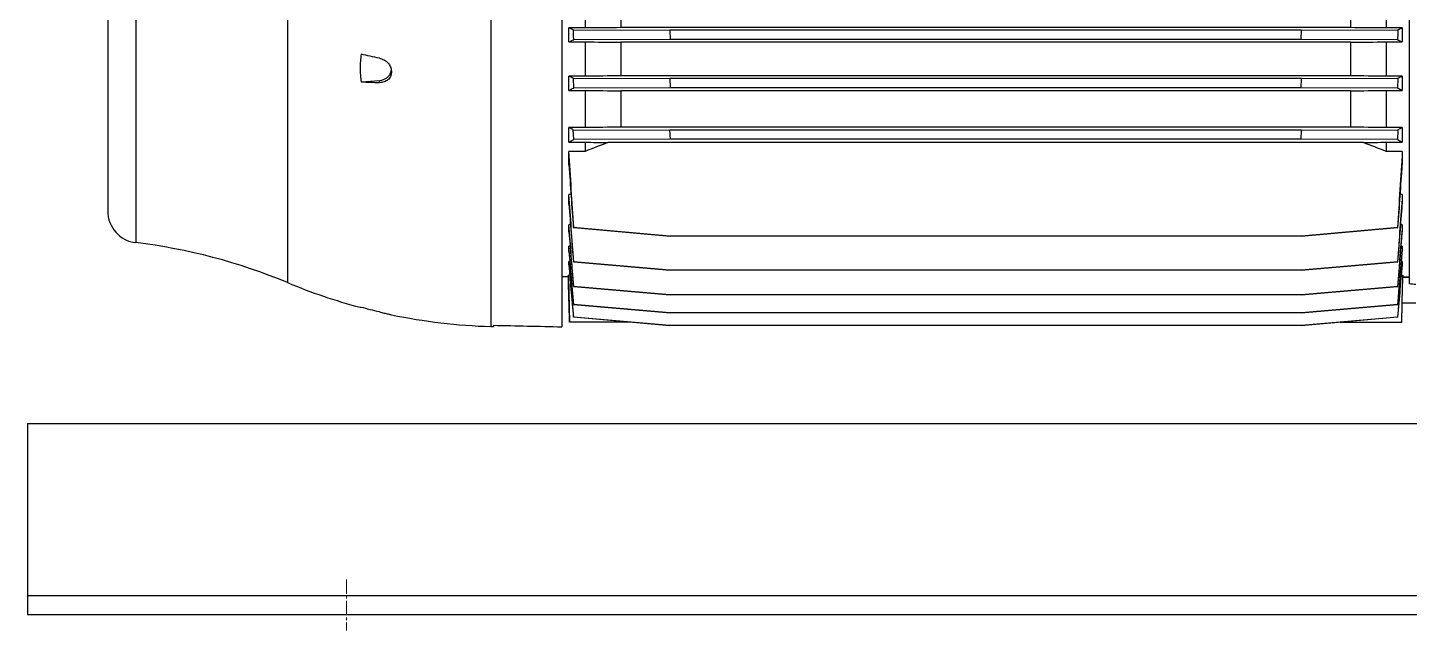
# Model space of a CAD drawing. Header units: millimetres. Extents: x -156567 to -12272, y -164292 to 1094.
# Drawn here: x -156567.1 to -156133.6, y -164292.5 to -164103.2 of the extents above; entities that cross this region are included whole.
import ezdxf

# ---------------------------------------------------------------- set-up
doc = ezdxf.new("R2010")
doc.units = ezdxf.units.MM
doc.header["$LTSCALE"] = 6
doc.header["$MEASUREMENT"] = 0
doc.linetypes.add('CENTER2', pattern=[1.125, 0.75, -0.125, 0.125, -0.125])
doc.layers.add('centre', color=7, linetype='CENTER2', lineweight=5)

# ---------------------------------------------------------------- blocks, each defined once
blk = doc.blocks.new('WEG W22 SIDE 1')
for p, q in [((-473, 143.35), (-473, -141.62)), ((-520.6, 130.79), (-520.6, -129.06)), ((-529.4, 120.86), (-529.4, -119.14)), ((-121, -142.05), (-121, -8.8)), ((-409.21, -21.37), (-409.21, -155.41)), ((-386.9, -25.52), (-386.9, -155.48)), ((-379.61, -51.41), (-379.61, -61.68)), ((-368.41, -51.52), (-368.41, -61.57)), ((-139.49, -51.52), (-139.49, -61.57)), ((-128.29, -51.41), (-128.29, -61.68)), ((-379.61, -61.68), (-384.69, -61.68)), ((-384.69, -66.04), (-384.69, -61.68)), ((-383.3, -62.28), (-353.07, -62.38)), ((-139.49, -61.57), (-368.41, -61.57)), ((-154.84, -62.38), (-353.07, -62.38)), ((-353.07, -62.38), (-352.96, -65.27)), ((-154.94, -65.27), (-154.83, -62.38)), ((-154.83, -62.38), (-124.6, -62.28)), ((-123.21, -61.68), (-128.29, -61.68)), ((-123.21, -61.68), (-123.21, -66.04)), ((-384.69, -66.04), (-379.61, -66.04)), ((-352.96, -65.27), (-383.19, -65.37)), ((-379.61, -66.04), (-379.61, -76.83)), ((-139.49, -66.16), (-368.41, -66.16)), ((-368.41, -66.16), (-368.41, -76.7)), ((-154.94, -65.27), (-352.96, -65.27)), ((-124.71, -65.37), (-154.94, -65.27)), ((-139.49, -66.16), (-139.49, -76.7)), ((-128.29, -66.04), (-123.21, -66.04)), ((-128.29, -66.04), (-128.29, -76.83)), ((-440.4, -75.24), (-440.4, -75.61)), ((-379.61, -76.83), (-384.69, -76.83)), ((-384.69, -81.28), (-384.69, -76.83)), ((-383.18, -80.54), (-383.31, -77.46)), ((-383.31, -77.46), (-353.08, -77.55)), ((-139.49, -76.7), (-368.41, -76.7)), ((-353.08, -77.55), (-352.95, -80.45)), ((-154.83, -77.55), (-353.08, -77.55)), ((-154.95, -80.45), (-154.82, -77.55)), ((-154.82, -77.55), (-124.59, -77.46)), ((-123.21, -76.83), (-128.29, -76.83)), ((-124.59, -77.46), (-124.72, -80.54)), ((-123.21, -76.83), (-123.21, -81.28)), ((-449.88, -78.59), (-444.16, -78.14)), ((-444.16, -78.79), (-444.16, -78.14)), ((-384.69, -81.28), (-379.61, -81.28)), ((-352.95, -80.45), (-383.18, -80.54)), ((-379.61, -81.28), (-379.61, -92.95)), ((-139.49, -81.41), (-368.41, -81.41)), ((-368.41, -81.41), (-368.41, -92.81)), ((-154.95, -80.45), (-352.95, -80.45)), ((-124.72, -80.54), (-154.95, -80.45)), ((-139.49, -81.41), (-139.49, -92.81)), ((-128.29, -81.28), (-128.29, -92.95)), ((-128.29, -81.28), (-123.21, -81.28)), ((-379.61, -92.95), (-384.69, -92.95)), ((-384.69, -97.55), (-384.69, -92.95)), ((-383.16, -96.72), (-383.32, -93.63)), ((-383.32, -93.63), (-353.09, -93.72)), ((-139.49, -92.81), (-368.41, -92.81)), ((-353.09, -93.72), (-352.93, -96.62)), ((-154.82, -93.72), (-353.09, -93.72)), ((-154.97, -96.62), (-154.81, -93.72)), ((-154.81, -93.72), (-124.58, -93.63)), ((-123.21, -92.95), (-128.29, -92.95)), ((-124.58, -93.63), (-124.74, -96.72)), ((-123.21, -92.95), (-123.21, -97.55)), ((-384.69, -97.55), (-379.61, -97.55)), ((-352.93, -96.62), (-383.16, -96.72)), ((-379.61, -97.55), (-379.61, -100.42)), ((-135.41, -97.65), (-372.49, -97.65)), ((-154.97, -96.62), (-352.93, -96.62)), ((-124.74, -96.72), (-154.97, -96.62)), ((-128.29, -97.55), (-128.29, -100.42)), ((-128.29, -97.55), (-123.21, -97.55)), ((-379.61, -100.42), (-384.69, -100.42)), ((-384.69, -104.69), (-384.69, -100.42)), ((-123.21, -100.42), (-128.29, -100.42)), ((-123.21, -100.42), (-123.21, -104.69)), ((-384.04, -113.99), (-384.69, -113.99)), ((-384.69, -117.04), (-384.69, -113.99)), ((-123.21, -113.99), (-123.86, -113.99)), ((-123.21, -113.99), (-123.21, -117.04)), ((-384.2, -123.44), (-384.69, -123.44)), ((-384.69, -125.68), (-384.69, -123.44)), ((-383.32, -124.35), (-383.16, -124.32)), ((-353.09, -126.99), (-383.32, -124.35)), ((-383.16, -124.32), (-352.93, -126.99)), ((-154.97, -126.99), (-124.74, -124.32)), ((-124.58, -124.35), (-154.81, -126.99)), ((-124.74, -124.32), (-124.58, -124.35)), ((-123.21, -123.44), (-123.7, -123.44)), ((-123.21, -123.44), (-123.21, -125.68)), ((-154.97, -126.99), (-352.93, -126.99)), ((-384.32, -130.22), (-384.69, -130.22)), ((-384.69, -131.84), (-384.69, -130.22)), ((-123.21, -130.22), (-123.58, -130.22)), ((-123.21, -130.22), (-123.21, -131.84)), ((-384.42, -134.98), (-384.69, -134.98)), ((-384.69, -136.08), (-384.69, -134.98)), ((-383.31, -135.11), (-383.18, -135.09)), ((-353.08, -137.75), (-383.31, -135.11)), ((-383.18, -135.09), (-352.95, -137.75)), ((-154.95, -137.75), (-352.95, -137.75)), ((-154.95, -137.75), (-124.72, -135.09)), ((-124.59, -135.11), (-154.82, -137.75)), ((-124.72, -135.09), (-124.59, -135.11)), ((-123.21, -134.98), (-123.48, -134.98)), ((-123.21, -134.98), (-123.21, -136.08)), ((-384.87, -139.85), (-386.9, -139.85)), ((-384.88, -139.85), (-384.5, -154)), ((-384.42, -139.25), (-384.87, -139.25)), ((-384.87, -139.85), (-384.87, -139.25)), ((-353.07, -145.49), (-383.3, -142.85)), ((-383.19, -142.83), (-352.96, -145.49)), ((-154.94, -145.49), (-124.71, -142.83)), ((-124.6, -142.85), (-154.83, -145.49)), ((-123.48, -139.25), (-123.03, -139.25)), ((-123.03, -139.25), (-123.03, -139.85)), ((-123.03, -140), (-123.02, -139.85)), ((-123.03, -139.85), (-121, -139.85)), ((-121, -140), (-123.03, -140)), ((-154.94, -145.49), (-352.96, -145.49)), ((-440.4, -151.71), (-440.4, -151.71)), ((-353.06, -151.11), (-383.29, -148.47)), ((-383.21, -148.45), (-352.98, -151.11)), ((-154.92, -151.11), (-352.98, -151.11)), ((-154.92, -151.11), (-124.69, -148.45)), ((-124.61, -148.47), (-154.84, -151.11)), ((-123.4, -154), (-123.24, -148)), ((-123.24, -148), (-119, -148)), ((-409.21, -155.41), (-408.4, -155.43)), ((-408.4, -155), (-408.4, -155.43)), ((-365.23, -154), (-384.5, -154)), ((-353.05, -155.06), (-383.28, -152.42)), ((-383.22, -152.41), (-352.99, -155.06)), ((-154.91, -155.06), (-352.99, -155.06)), ((-154.91, -155.06), (-124.68, -152.41)), ((-124.62, -152.42), (-154.85, -155.06)), ((-142.67, -154), (-123.4, -154))]:
    blk.add_line(p, q)
at = {"flags": 128}
for points in [[(-440.4, -151.71), (-440.4, -151.71), (-440.4, -151.71), (-440.4, -151.72), (-440.39, -151.72), (-440.39, -151.72), (-440.39, -151.72), (-440.39, -151.72), (-440.39, -151.72)], [(-440.39, -151.72), (-440.39, -151.72), (-440.38, -151.72), (-440.38, -151.72), (-440.38, -151.72), (-440.37, -151.72), (-440.37, -151.72), (-440.37, -151.72), (-440.36, -151.72)]]:
    blk.add_lwpolyline(points, dxfattribs=at)
for centre, radius, start, end in [((-519.4, -119.14), 10, 180, 263.0815), ((-542.29, -307.75), 180, 67.3604, 83.0815), ((-403.71, 24.51), 180, 247.3604, 255.0249), ((-403.71, 24.51), 180, 258.251, 268.25)]:
    blk.add_arc(centre, radius, start, end)
for centre, major_axis, ratio, start_param, end_param in [((-444.6, -74.52), (4.2, -0.22), 0.865433, 4.862309, 6.328386), ((-56.6, 0.86), (1589.33, 0), 0.100566, 4.489188, 4.503039)]:
    blk.add_ellipse(centre, major_axis=major_axis, ratio=ratio, start_param=start_param, end_param=end_param)
for points in [[(-383.3, -62.28), (-383.77, -62.08), (-384.23, -61.88), (-384.69, -61.68)], [(-368.41, -61.57), (-372.14, -61.61), (-375.87, -61.65), (-379.61, -61.68)], [(-128.29, -61.68), (-132.03, -61.65), (-135.76, -61.61), (-139.49, -61.57)], [(-123.21, -61.68), (-123.67, -61.88), (-124.13, -62.08), (-124.6, -62.28)], [(-384.69, -66.04), (-384.2, -65.82), (-383.7, -65.59), (-383.19, -65.37)], [(-379.61, -66.04), (-375.87, -66.08), (-372.14, -66.12), (-368.41, -66.16)], [(-139.49, -66.16), (-135.76, -66.12), (-132.03, -66.08), (-128.29, -66.04)], [(-124.71, -65.37), (-124.2, -65.59), (-123.7, -65.82), (-123.21, -66.04)], [(-444.16, -71.17), (-446.08, -70.78), (-447.98, -70.36), (-449.88, -69.94)], [(-383.31, -77.46), (-383.78, -77.25), (-384.24, -77.04), (-384.69, -76.83)], [(-368.41, -76.7), (-372.14, -76.75), (-375.87, -76.79), (-379.61, -76.83)], [(-128.29, -76.83), (-132.03, -76.79), (-135.76, -76.75), (-139.49, -76.7)], [(-123.21, -76.83), (-123.66, -77.04), (-124.12, -77.25), (-124.59, -77.46)], [(-449.88, -78.59), (-447.98, -78.67), (-446.08, -78.74), (-444.16, -78.79)], [(-384.69, -81.28), (-384.2, -81.03), (-383.69, -80.79), (-383.18, -80.54)], [(-379.61, -81.28), (-375.87, -81.32), (-372.14, -81.37), (-368.41, -81.41)], [(-139.49, -81.41), (-135.76, -81.37), (-132.03, -81.32), (-128.29, -81.28)], [(-124.72, -80.54), (-124.21, -80.79), (-123.7, -81.03), (-123.21, -81.28)], [(-383.32, -93.63), (-383.79, -93.4), (-384.25, -93.18), (-384.69, -92.95)], [(-368.41, -92.81), (-372.14, -92.86), (-375.87, -92.9), (-379.61, -92.95)], [(-128.29, -92.95), (-132.03, -92.9), (-135.76, -92.86), (-139.49, -92.81)], [(-123.21, -92.95), (-123.65, -93.18), (-124.11, -93.4), (-124.58, -93.63)], [(-384.69, -97.55), (-384.2, -97.27), (-383.69, -96.99), (-383.16, -96.72)], [(-379.61, -97.55), (-377.23, -97.58), (-374.86, -97.61), (-372.49, -97.65)], [(-372.49, -97.65), (-374.86, -98.58), (-377.23, -99.5), (-379.61, -100.42)], [(-135.41, -97.65), (-133.04, -97.61), (-130.67, -97.58), (-128.29, -97.55)], [(-128.29, -100.42), (-130.67, -99.5), (-133.04, -98.58), (-135.41, -97.65)], [(-124.74, -96.72), (-124.21, -96.99), (-123.7, -97.27), (-123.21, -97.55)], [(-383.16, -124.32), (-383.69, -116.36), (-384.2, -108.39), (-384.69, -100.42)], [(-123.21, -100.42), (-123.7, -108.39), (-124.21, -116.36), (-124.74, -124.32)], [(-384.69, -104.69), (-384.25, -111.25), (-383.79, -117.8), (-383.32, -124.35)], [(-124.58, -124.35), (-124.11, -117.8), (-123.65, -111.25), (-123.21, -104.69)], [(-383.18, -135.09), (-383.69, -128.06), (-384.2, -121.03), (-384.69, -113.99)], [(-384.69, -117.04), (-384.24, -123.06), (-383.78, -129.09), (-383.31, -135.11)], [(-123.21, -113.99), (-123.7, -121.03), (-124.21, -128.06), (-124.72, -135.09)], [(-124.59, -135.11), (-124.12, -129.09), (-123.66, -123.06), (-123.21, -117.04)], [(-383.19, -142.83), (-383.7, -136.37), (-384.2, -129.91), (-384.69, -123.44)], [(-384.69, -125.68), (-384.23, -131.4), (-383.77, -137.12), (-383.3, -142.85)], [(-123.21, -123.44), (-123.7, -129.91), (-124.2, -136.37), (-124.71, -142.83)], [(-124.6, -142.85), (-124.13, -137.12), (-123.67, -131.4), (-123.21, -125.68)], [(-383.21, -148.45), (-383.71, -142.37), (-384.2, -136.3), (-384.69, -130.22)], [(-384.69, -131.84), (-384.23, -137.38), (-383.76, -142.92), (-383.29, -148.47)], [(-123.21, -130.22), (-123.7, -136.3), (-124.19, -142.37), (-124.69, -148.45)], [(-124.61, -148.47), (-124.14, -142.92), (-123.67, -137.38), (-123.21, -131.84)], [(-383.22, -152.41), (-383.71, -146.6), (-384.2, -140.79), (-384.69, -134.98)], [(-384.69, -136.08), (-384.22, -141.53), (-383.75, -146.98), (-383.28, -152.42)], [(-123.21, -134.98), (-123.7, -140.79), (-124.19, -146.6), (-124.68, -152.41)], [(-124.62, -152.42), (-124.15, -146.98), (-123.68, -141.53), (-123.21, -136.08)], [(-384.5, -154), (-384.62, -149.08), (-384.75, -144.17), (-384.87, -139.25)], [(-123.4, -154), (-123.28, -149.08), (-123.15, -144.17), (-123.03, -139.25)], [(-119, -142.22), (-119.67, -142.17), (-120.33, -142.11), (-121, -142.05)], [(-444.16, -150.83), (-446.08, -150.38), (-447.98, -149.9), (-449.88, -149.39)], [(-383.29, -148.47), (-383.27, -148.47), (-383.24, -148.47), (-383.21, -148.45)], [(-124.69, -148.45), (-124.66, -148.47), (-124.63, -148.47), (-124.61, -148.47)], [(-383.28, -152.42), (-383.26, -152.43), (-383.24, -152.43), (-383.22, -152.41)], [(-124.68, -152.41), (-124.66, -152.43), (-124.64, -152.43), (-124.62, -152.42)]]:
    blk.add_open_spline(points, degree=3)
for points, knots in [([(-383.19, -65.37), (-383.21, -64.85), (-383.25, -63.82), (-383.28, -62.8), (-383.3, -62.28)], [0, 0, 0, 0, 0.500491, 1, 1, 1, 1]), ([(-124.6, -62.28), (-124.62, -62.8), (-124.65, -63.82), (-124.69, -64.85), (-124.71, -65.37)], [0, 0, 0, 0, 0.499509, 1, 1, 1, 1]), ([(-449.88, -69.94), (-450, -70.65), (-450.08, -71.38), (-450.2, -72.82), (-450.23, -73.54), (-450.23, -75.7), (-450.11, -77.15), (-449.88, -78.59)], [0, 0, 0, 0, 0.25, 0.25, 0.5, 0.5, 1, 1, 1, 1]), ([(-444.16, -71.17), (-443.91, -71.23), (-443.66, -71.3), (-443.18, -71.48), (-442.94, -71.59), (-442.48, -71.84), (-442.27, -71.98), (-441.86, -72.3), (-441.67, -72.47), (-441.32, -72.84), (-441.17, -73.04), (-440.9, -73.45), (-440.78, -73.66), (-440.59, -74.1), (-440.52, -74.33), (-440.42, -74.78), (-440.4, -75.01), (-440.4, -75.24)], [0, 0, 0, 0, 0.125, 0.125, 0.25, 0.25, 0.375, 0.375, 0.5, 0.5, 0.625, 0.625, 0.75, 0.75, 0.875, 0.875, 1, 1, 1, 1]), ([(-440.4, -75.61), (-440.4, -75.84), (-440.42, -76.06), (-440.52, -76.49), (-440.59, -76.7), (-440.78, -77.1), (-440.89, -77.28), (-441.16, -77.63), (-441.32, -77.79), (-441.67, -78.08), (-441.86, -78.2), (-442.26, -78.42), (-442.48, -78.52), (-442.93, -78.66), (-443.17, -78.71), (-443.66, -78.78), (-443.91, -78.79), (-444.16, -78.79)], [0, 0, 0, 0, 0.125, 0.125, 0.25, 0.25, 0.375, 0.375, 0.5, 0.5, 0.625, 0.625, 0.75, 0.75, 0.875, 0.875, 1, 1, 1, 1]), ([(-383.3, -142.85), (-383.28, -142.84), (-383.25, -142.84), (-383.21, -142.83), (-383.19, -142.83)], [0, 0, 0, 0, 0.499509, 1, 1, 1, 1]), ([(-124.71, -142.83), (-124.69, -142.83), (-124.65, -142.84), (-124.62, -142.84), (-124.6, -142.85)], [0, 0, 0, 0, 0.500491, 1, 1, 1, 1]), ([(-449.88, -149.39), (-450.11, -149.38), (-450.34, -149.38), (-450.22, -149.38), (-450.22, -149.38)], [0, 0, 0, 0, 0.989906, 1, 1, 1, 1]), ([(-444.16, -150.83), (-443.91, -150.88), (-443.66, -150.94), (-443.18, -151.06), (-442.94, -151.11), (-442.48, -151.22), (-442.27, -151.27), (-441.86, -151.37), (-441.67, -151.41), (-441.32, -151.49), (-441.17, -151.53), (-440.9, -151.59), (-440.78, -151.62), (-440.59, -151.67), (-440.52, -151.68), (-440.42, -151.71), (-440.4, -151.71), (-440.4, -151.71)], [0, 0, 0, 0, 0.125, 0.125, 0.25, 0.25, 0.375, 0.375, 0.5, 0.5, 0.625, 0.625, 0.75, 0.75, 0.875, 0.875, 1, 1, 1, 1])]:
    blk.add_open_spline(points, degree=3, knots=knots)
blk = doc.blocks.new('BASE SIDE')
for points in [[(-1600, 60), (-1600, 0)], [(-1600, 60), (0, 60)], [(-1600, 6), (0, 6)], [(-1600, 0), (0, 0)]]:
    blk.add_lwpolyline(points)
at = {"layer": 'centre'}
blk.add_lwpolyline([(-1500, 11), (-1500, -5)], dxfattribs=at)

msp = doc.modelspace()

# ---------------------------------------------------------------- block references
for name, p in [('WEG W22 SIDE 1', (-156012.59, -164041.66)), ('BASE SIDE', (-154967.12, -164287.46))]:
    msp.add_blockref(name, p)

doc.saveas('drawing.dxf')
